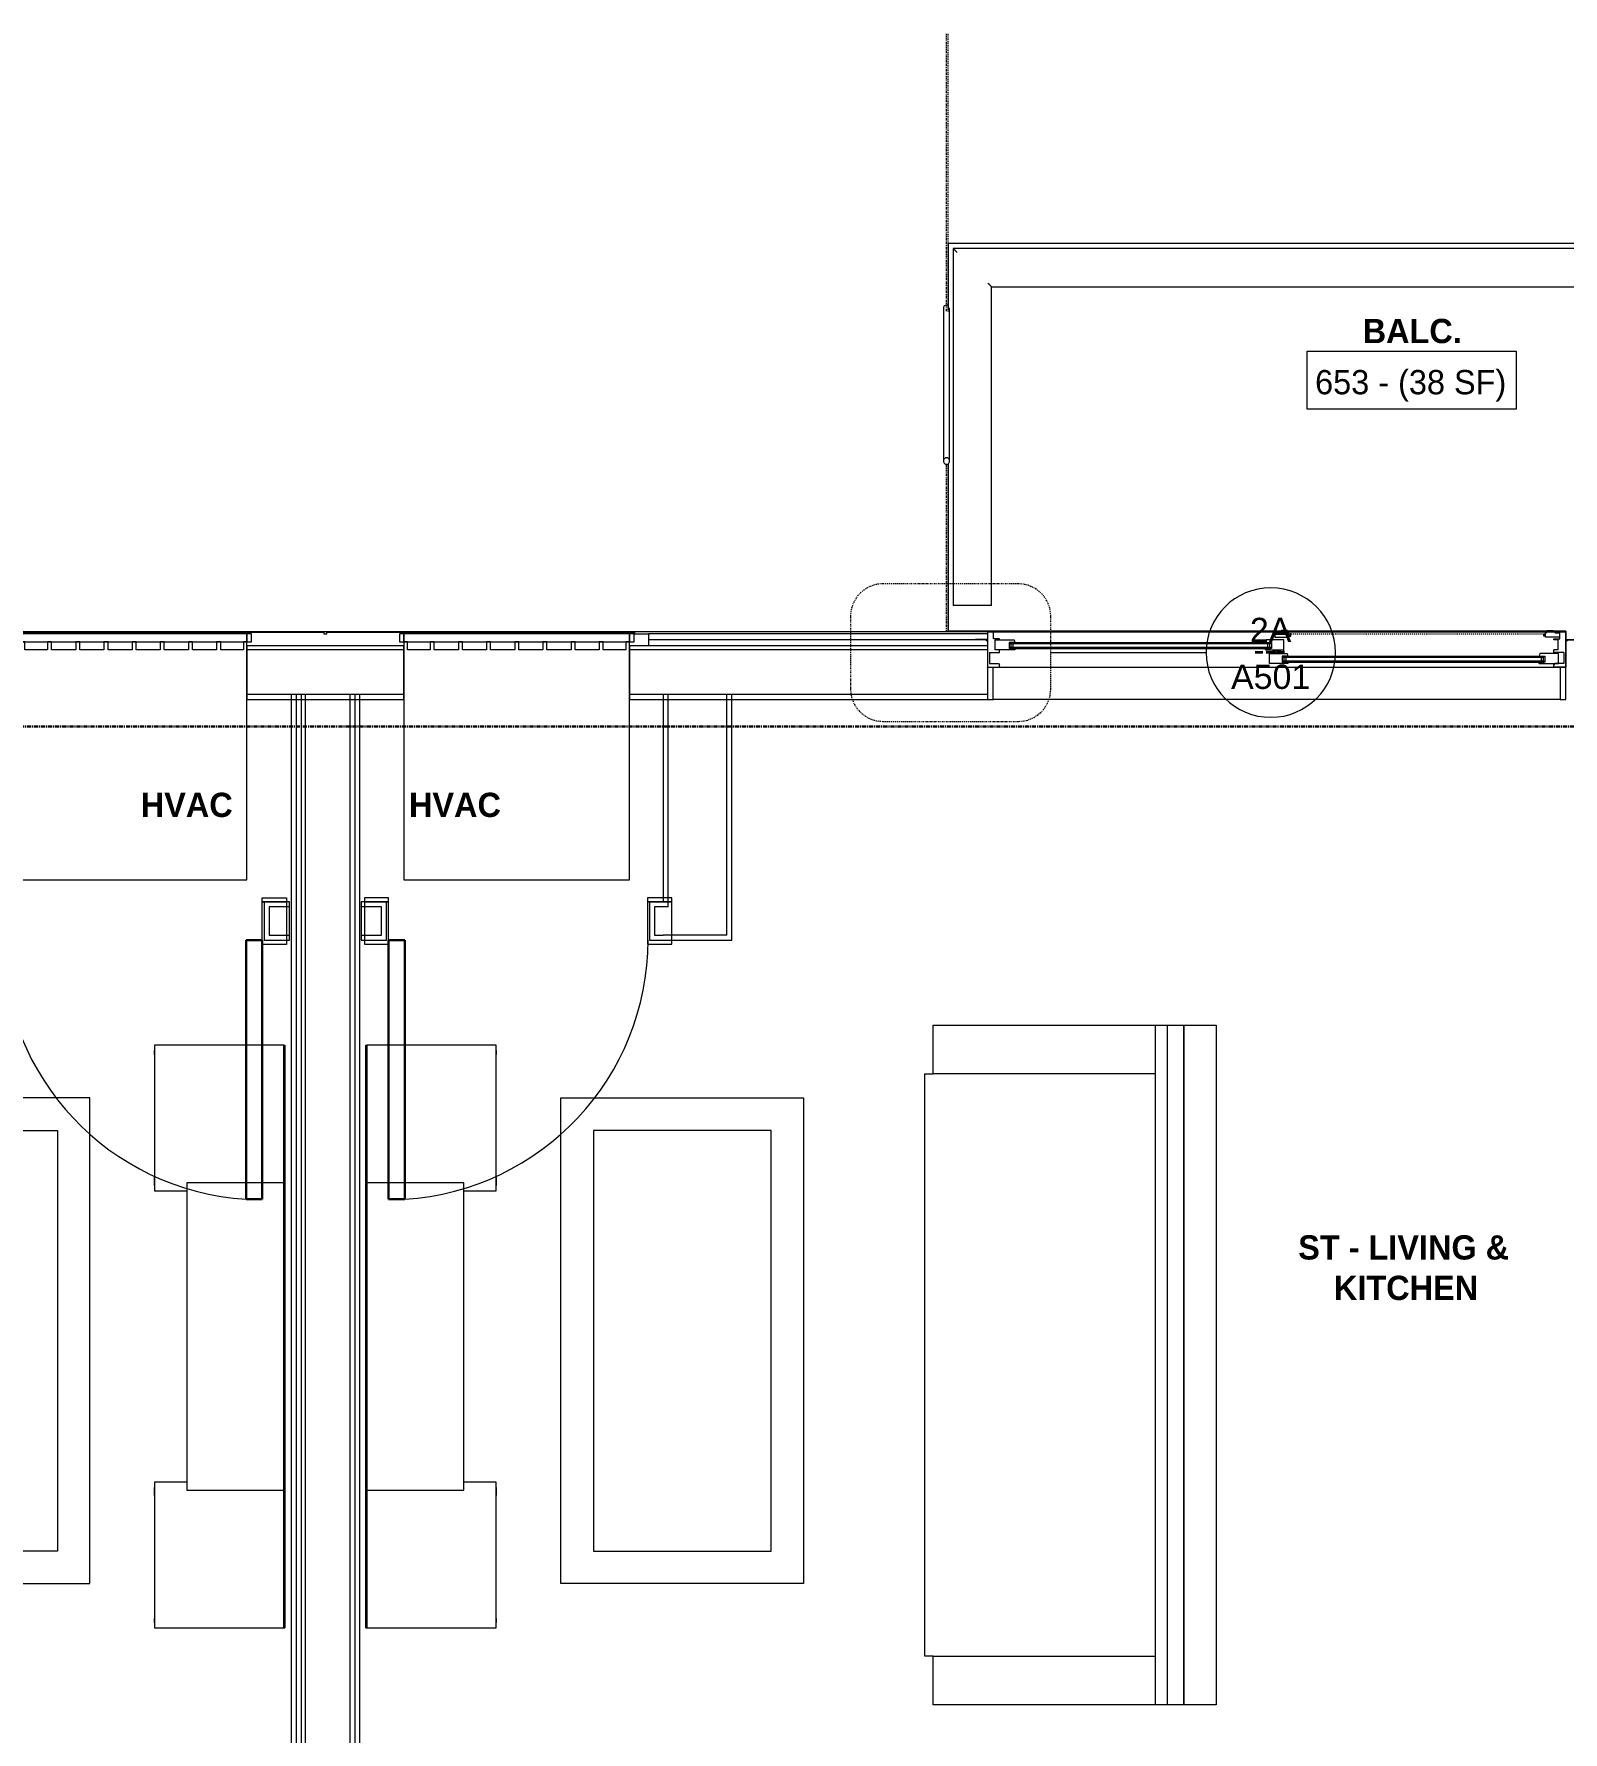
# Model space of a CAD drawing. Header units: inches. Extents: x -4093 to -1777, y 9773 to 12264.
# Drawn here: x -2750.8 to -2561.7, y 10714.9 to 10924.8 of the extents above; entities that cross this region are included whole.
import ezdxf

# ---------------------------------------------------------------- set-up
doc = ezdxf.new("R2010")
doc.units = ezdxf.units.IN
doc.header["$MEASUREMENT"] = 0
for name, pattern in [('Center 1_4_', [0.53125, 0.25, -0.09375, 0.09375, -0.09375]), ('Dash', [0.25, 0.125, -0.125]), ('Dash Dot 3_16_', [0.3125, 0.1875, -0.0625, 0, -0.0625]), ('Grid Line 1_2_', [0.875, 0.5, -0.125, 0.125, -0.125]), ('Hidden 1_8_', [0.1875, 0.125, -0.0625])]:
    doc.linetypes.add(name, pattern=pattern)
for name, color, linetype, lineweight in [('0-1', 7, 'Continuous', 5), ('0-2', 7, 'Continuous', 9), ('A-ANNO-SYMB', 150, 'Continuous', 9), ('A-ANNO-SYMB-1', 150, 'Dash Dot 3_16_', 9), ('A-AREA-IDEN', 2, 'Continuous', 9), ('A-DETL-CNTR', 5, 'Center 1_4_', 9), ('A-DETL-GENF', 92, 'Continuous', 18), ('A-DETL-GENF-2', 92, 'Continuous', 9), ('A-DETL-GENF-HDLN', 1, 'Dash', 9), ('A-DETL-HDLN', 90, 'Hidden 1_8_', 9), ('A-DOOR', 31, 'Continuous', 18), ('A-DOOR-1', 7, 'Continuous', 9), ('A-DOOR-2', 10, 'Continuous', 30), ('A-DOOR-4', 31, 'Continuous', 9), ('A-DOOR-FRAM-2', 31, 'Continuous', 9), ('A-FLOR-1', 7, 'Continuous', 9), ('A-FLOR-2', 192, 'Continuous', 9), ('A-FLOR-HRAL', 11, 'Continuous', 9), ('A-GENM', 5, 'Continuous', 9), ('A-GLAZ-1', 151, 'Continuous', 9), ('A-WALL', 113, 'Continuous', 18), ('A-WALL-1', 7, 'Continuous', 9), ('A-WALL-2', 250, 'Continuous', 18), ('A-WALL-3', 113, 'Continuous', 9), ('I-FURN', 30, 'Continuous', 9), ('I-FURN-1', 7, 'Continuous', 9), ('I-WALL-1', 7, 'Continuous', 9), ('S-BEAM', 12, 'Continuous', 9), ('S-GRID-1', 1, 'Grid Line 1_2_', 30)]:
    doc.layers.add(name, color=color, linetype=linetype, lineweight=lineweight)
doc.styles.add('Arial', font='arial.ttf', dxfattribs={"height": 3})
doc.styles.add('Century Gothic', font='ufonts.com_century-gothic.ttf', dxfattribs={"height": 0.09375})
doc.styles.add('Century Gothic_1', font='ufonts.com_century-gothic.ttf', dxfattribs={"height": 3})
doc.styles.add('Century Gothic_B', font='GOTHICB.TTF', dxfattribs={"height": 3})

# ---------------------------------------------------------------- blocks, each defined once
blk = doc.blocks.new('Entertainment_Center_14771 - Entertainment_Center_14771-1352616-BACKGROUND - 3RD FLOOR')
at = {"layer": 'I-FURN-1'}
for p, q in [((-36, 6.12), (-19, 6.12)), ((-36, 6), (-36, 6.12)), ((-19, 6), (-36, 6)), ((-19, 6), (-36, 6)), ((-36, 6), (-36, -10)), ((-19, 6.12), (19, 6.12)), ((-19, 6), (-19, 6.12)), ((19, 6), (-19, 6)), ((19, 6), (-19, 6)), ((-19, 6), (-19, -6)), ((19, 6.12), (36, 6.12)), ((19, 6.12), (19, 6)), ((36, 6), (19, 6)), ((19, -6), (19, 6)), ((36, 6), (19, 6)), ((36, 6), (36, 6.12)), ((36, -10), (36, 6)), ((-19, -6), (19, -6)), ((-18, -10), (-18, -6)), ((18, -6), (18, -10)), ((-36, -10), (-18, -10)), ((-35.34, -10), (-35.34, -10.03)), ((-35.34, -10.03), (-34.85, -10.03)), ((-34.85, -10.03), (-34.85, -10)), ((-19.66, -10), (-19.66, -10.03)), ((-19.66, -10.03), (-18.66, -10.03)), ((-18.66, -10.03), (-18.66, -10)), ((18, -10), (36, -10)), ((18.66, -10), (18.66, -10.03)), ((18.66, -10.03), (19.66, -10.03)), ((19.66, -10.03), (19.66, -10)), ((34.85, -10), (34.85, -10.03)), ((34.85, -10.03), (35.34, -10.03)), ((35.34, -10.03), (35.34, -10))]:
    blk.add_line(p, q, dxfattribs=at)
blk = doc.blocks.new('Table-Coffee - one-1352608-BACKGROUND - 3RD FLOOR')
at = {"layer": 'I-FURN-1'}
for p, q in [((30.72, 18.75), (-29.28, 18.75)), ((-29.28, 18.75), (-29.28, -11.25)), ((30.72, -11.25), (30.72, 18.75)), ((-25.28, -7.25), (-25.28, 14.75)), ((-25.28, 14.75), (26.72, 14.75)), ((26.72, 14.75), (26.72, -7.25)), ((26.72, -7.25), (-25.28, -7.25)), ((-29.28, -11.25), (30.72, -11.25))]:
    blk.add_line(p, q, dxfattribs=at)
blk = doc.blocks.new('SWING - SINGLE - FLUSH - SWING - 32_ x 80_ - WITH ACOUSTICAL SEAL-4346081-BACKGROUND - 3RD FLOOR')
at = {"layer": 'A-DOOR-1'}
for p, q in [((-19, 2.37), (-19, 2.87)), ((-19, 2.87), (-16, 2.87)), ((-19, 2.37), (-16, 2.37)), ((-19, -2.88), (-19, 2.37)), ((-16, 2.37), (-19, 2.37)), ((-16, 2.87), (-16, 2.37)), ((-16, 2.37), (-16, -2.88)), ((16, 2.37), (16, 2.87)), ((16, 2.87), (19, 2.87)), ((16, 2.37), (19, 2.37)), ((16, -2.88), (16, 2.37)), ((19, 2.37), (16, 2.37)), ((19, 2.87), (19, 2.37)), ((19, 2.37), (19, -2.88)), ((-16, -2.88), (-19, -2.88)), ((19, -2.88), (16, -2.88))]:
    blk.add_line(p, q, dxfattribs=at)
blk.add_arc((16, -2.38), 32.07, 180, 266.4241, dxfattribs=at)
at = {"layer": 'A-DOOR-2'}
for p, q in [((14, -2.38), (14, -34.38)), ((16, -2.38), (14, -2.38)), ((16, -2.38), (16, -34.38)), ((16, -34.38), (14, -34.38))]:
    blk.add_line(p, q, dxfattribs=at)
blk = doc.blocks.new('Entertainment_Center_14771 - Entertainment_Center_14771-3403083-BACKGROUND - 3RD FLOOR')
at = {"layer": 'I-FURN-1'}
for p, q in [((-18, 10), (-36, 10)), ((-36, 10), (-36, -6)), ((-34.85, 10.03), (-35.34, 10.03)), ((-35.34, 10.03), (-35.34, 10)), ((-34.85, 10), (-34.85, 10.03)), ((-18.66, 10.03), (-19.66, 10.03)), ((-19.66, 10.03), (-19.66, 10)), ((-18.66, 10), (-18.66, 10.03)), ((-18, 6), (-18, 10)), ((36, 10), (18, 10)), ((18, 10), (18, 6)), ((18.66, 10.03), (18.66, 10)), ((19.66, 10.03), (18.66, 10.03)), ((19.66, 10), (19.66, 10.03)), ((35.34, 10.03), (34.85, 10.03)), ((34.85, 10.03), (34.85, 10)), ((35.34, 10), (35.34, 10.03)), ((36, -6), (36, 10)), ((19, 6), (-19, 6)), ((-19, 6), (-19, -6)), ((19, -6), (19, 6)), ((-36, -6), (-19, -6)), ((-36, -6.13), (-36, -6)), ((-36, -6), (-19, -6)), ((-19, -6.13), (-36, -6.13)), ((-19, -6), (19, -6)), ((-19, -6.13), (-19, -6)), ((-19, -6), (19, -6)), ((19, -6.13), (-19, -6.13)), ((19, -6), (36, -6)), ((19, -6), (19, -6.13)), ((19, -6), (36, -6)), ((36, -6.13), (19, -6.13)), ((36, -6.13), (36, -6))]:
    blk.add_line(p, q, dxfattribs=at)
blk = doc.blocks.new('Couch-Both_Arms-Generic - 1-1372852-BACKGROUND - 3RD FLOOR')
at = {"layer": 'I-FURN'}
for p, q in [((-42, 17.5), (-36, 17.5)), ((-42, -10), (-42, 17.5)), ((-36, 18.5), (36, 18.5)), ((-36, 17.5), (-36, 18.5)), ((-36, 17.5), (-36, -10)), ((36, 18.5), (36, 17.5)), ((36, 17.5), (42, 17.5)), ((36, -10), (36, 17.5)), ((42, 17.5), (42, -10)), ((-42, -10), (42, -10)), ((-42, -13.5), (-42, -10)), ((42, -10), (42, -13.5)), ((-42, -11.5), (42, -11.5)), ((-42, -13.5), (42, -13.5)), ((42, -13.5), (-42, -13.5))]:
    blk.add_line(p, q, dxfattribs=at)
at = {"layer": 'I-FURN-1'}
for p, q in [((-42, -17.5), (-42, -13.5)), ((42, -13.5), (42, -17.5)), ((42, -17.5), (-42, -17.5))]:
    blk.add_line(p, q, dxfattribs=at)
blk = doc.blocks.new('Table-Coffee - one-1372853-BACKGROUND - 3RD FLOOR')
at = {"layer": 'I-FURN-1'}
for p, q in [((-29.28, 11.25), (30.72, 11.25)), ((-29.28, -18.75), (-29.28, 11.25)), ((30.72, 11.25), (30.72, -18.75)), ((26.72, 7.25), (-25.28, 7.25)), ((-25.28, 7.25), (-25.28, -14.75)), ((26.72, -14.75), (26.72, 7.25)), ((-25.28, -14.75), (26.72, -14.75)), ((30.72, -18.75), (-29.28, -18.75))]:
    blk.add_line(p, q, dxfattribs=at)
blk = doc.blocks.new('SWING - SINGLE - FLUSH - SWING - 32_ x 80_ - WITH ACOUSTICAL SEAL-4346071-BACKGROUND - 3RD FLOOR')
at = {"layer": 'A-DOOR-1'}
for p, q in [((-16, 2.87), (-19, 2.87)), ((-19, 2.87), (-19, -2.38)), ((-16, -2.38), (-16, 2.87)), ((19, 2.87), (16, 2.87)), ((16, 2.87), (16, -2.38)), ((19, -2.38), (19, 2.87)), ((-19, -2.38), (-16, -2.38)), ((-16, -2.38), (-19, -2.38)), ((-19, -2.38), (-19, -2.88)), ((-19, -2.88), (-16, -2.88)), ((-16, -2.88), (-16, -2.38)), ((16, -2.38), (19, -2.38)), ((19, -2.38), (16, -2.38)), ((16, -2.38), (16, -2.88)), ((16, -2.88), (19, -2.88)), ((19, -2.88), (19, -2.38))]:
    blk.add_line(p, q, dxfattribs=at)
blk.add_arc((16, 2.37), 32.07, 93.5759, 180, dxfattribs=at)
at = {"layer": 'A-DOOR-2'}
for p, q in [((14, 2.37), (14, 34.38)), ((16, 34.38), (14, 34.38)), ((16, 2.37), (16, 34.38)), ((16, 2.37), (14, 2.37))]:
    blk.add_line(p, q, dxfattribs=at)
blk = doc.blocks.new('CTR - 1st Phase - Unit Layouts_rvt-1-BACKGROUND - 3RD FLOOR')
at = {"layer": 'A-FLOR-1'}
blk.add_line((-2562.06, 10842.51), (-2632.19, 10842.51), dxfattribs=at)
at = {"layer": 'A-WALL-1'}
for p, q in [((-2719.16, 10817.51), (-2722.29, 10817.51)), ((-2722.29, 10817.51), (-2722.29, 10812.76)), ((-2719.16, 10812.76), (-2719.16, 10817.51)), ((-2707.16, 10817.51), (-2710.29, 10817.51)), ((-2710.29, 10817.51), (-2710.29, 10812.76)), ((-2707.16, 10812.76), (-2707.16, 10817.51)), ((-2672.97, 10817.51), (-2674.66, 10817.51)), ((-2674.66, 10817.51), (-2674.66, 10812.76)), ((-2722.29, 10812.76), (-2719.16, 10812.76)), ((-2710.29, 10812.76), (-2707.16, 10812.76)), ((-2674.66, 10812.76), (-2672.97, 10812.76))]:
    blk.add_line(p, q, dxfattribs=at)
at = {"layer": 'A-WALL-2'}
for p, q in [((-2672.35, 10816.88), (-2672.35, 10843.13)), ((-2665.1, 10813.38), (-2665.1, 10843.13)), ((-2721.66, 10816.88), (-2721.66, 10815.13)), ((-2719.16, 10816.88), (-2721.66, 10816.88)), ((-2707.79, 10816.88), (-2710.29, 10816.88)), ((-2707.79, 10815.13), (-2707.79, 10816.88)), ((-2674.04, 10816.88), (-2674.04, 10815.13)), ((-2672.97, 10816.88), (-2674.04, 10816.88)), ((-2672.35, 10816.88), (-2672.97, 10816.88)), ((-2721.66, 10815.13), (-2721.66, 10813.38)), ((-2707.79, 10813.38), (-2707.79, 10815.13)), ((-2674.04, 10815.13), (-2674.04, 10813.38)), ((-2721.66, 10813.38), (-2719.16, 10813.38)), ((-2710.29, 10813.38), (-2707.79, 10813.38)), ((-2674.04, 10813.38), (-2672.97, 10813.38)), ((-2672.35, 10813.38), (-2672.97, 10813.38)), ((-2665.1, 10813.38), (-2672.35, 10813.38))]:
    blk.add_line(p, q, dxfattribs=at)
at = {"layer": 'I-WALL-1'}
for p, q in [((-2672.97, 10843.13), (-2672.97, 10817.51)), ((-2664.47, 10843.13), (-2672.97, 10843.13)), ((-2664.47, 10812.76), (-2664.47, 10843.13)), ((-2672.97, 10812.76), (-2665.1, 10812.76)), ((-2665.1, 10812.76), (-2664.47, 10812.76))]:
    blk.add_line(p, q, dxfattribs=at)
at = {"layer": '0-2'}
blk.add_blockref('SWING - SINGLE - FLUSH - SWING - 32_ x 80_ - WITH ACOUSTICAL SEAL-4346081-BACKGROUND - 3RD FLOOR', (-2738.54, 10815.13), dxfattribs=at)
for name, p, rotation in [('SWING - SINGLE - FLUSH - SWING - 32_ x 80_ - WITH ACOUSTICAL SEAL-4346071-BACKGROUND - 3RD FLOOR', (-2690.91, 10815.13), 180), ('Couch-Both_Arms-Generic - 1-1372852-BACKGROUND - 3RD FLOOR', (-2622.1, 10760.26), 90.00000000002032), ('Entertainment_Center_14771 - Entertainment_Center_14771-1352616-BACKGROUND - 3RD FLOOR', (-2725.85, 10763.77), 269.9999999999737), ('Entertainment_Center_14771 - Entertainment_Center_14771-3403083-BACKGROUND - 3RD FLOOR', (-2703.6, 10763.77), 270.0000000000263), ('Table-Coffee - one-1352608-BACKGROUND - 3RD FLOOR', (-2762.6, 10763.98), 269.9999999999835), ('Table-Coffee - one-1372853-BACKGROUND - 3RD FLOOR', (-2666.85, 10763.98), 270.0000000000165)]:
    blk.add_blockref(name, p, dxfattribs=dict(at, rotation=rotation))
blk = doc.blocks.new('CTR - 1st Phase - Common Walls_rvt-1-BACKGROUND - 3RD FLOOR')
at = {"layer": 'A-WALL-2'}
for p, q in [((-2718.35, 10843.14), (-2718.35, 10476.16)), ((-2717.72, 10843.14), (-2717.72, 10476.16)), ((-2717.22, 10843.14), (-2717.22, 10476.16)), ((-2711.72, 10843.14), (-2711.72, 10476.16)), ((-2711.1, 10843.14), (-2711.1, 10476.16))]:
    blk.add_line(p, q, dxfattribs=at)
at = {"layer": 'I-WALL-1'}
for p, q in [((-2710.47, 10843.14), (-2718.97, 10843.14)), ((-2718.97, 10843.14), (-2718.97, 10476.16)), ((-2710.47, 10476.16), (-2710.47, 10843.14))]:
    blk.add_line(p, q, dxfattribs=at)
blk = doc.blocks.new('CTR - 1st Phase - Structure_rvt-1-BACKGROUND - 3RD FLOOR')
at = {"layer": 'S-GRID-1'}
blk.add_line((-1777.25, 10839.19), (-4076.95, 10839.19), dxfattribs=at)
blk = doc.blocks.new('Perforated Panel at Magic-Pak - hvac panel - 3rd floor-2505075-BACKGROUND - 3RD FLOOR')
at = {"layer": 'A-GLAZ-1'}
for p, q in [((19.01, 4.19), (-19.01, 4.19)), ((-19.01, 4.12), (19.01, 4.12))]:
    blk.add_line(p, q, dxfattribs=at)
blk = doc.blocks.new('V-Series_EWC4_SPVU_RFA_2015 - 2ND AND 3RD FLOOR-2226480-BACKGROUND - 3RD FLOOR')
at = {"layer": 'A-GENM'}
for p, q in [((-3859.97, 11740.34), (-3859.97, 11739.78)), ((-3858.97, 11740.34), (-3859.97, 11740.34)), ((-3859.97, 11739.78), (-3859.97, 11711.9)), ((-3858.97, 11739.78), (-3859.97, 11739.78)), ((-3859.97, 11739.78), (-3858.97, 11739.78)), ((-3858.97, 11739.78), (-3858.97, 11740.34)), ((-3858.97, 11711.9), (-3858.97, 11739.78)), ((-3829.54, 11739.78), (-3858.97, 11739.78)), ((-3858.97, 11739.78), (-3858.97, 11739.34)), ((-3858.97, 11739.34), (-3857.97, 11739.34)), ((-3857.97, 11739.34), (-3857.97, 11736.54)), ((-3829.54, 11711.9), (-3829.54, 11739.78)), ((-3857.97, 11736.54), (-3858.97, 11736.54)), ((-3858.97, 11736.54), (-3858.97, 11736.04)), ((-3858.97, 11736.04), (-3857.97, 11736.04)), ((-3857.97, 11736.04), (-3857.97, 11733.06)), ((-3857.97, 11733.06), (-3858.97, 11733.06)), ((-3858.97, 11733.06), (-3858.97, 11732.56)), ((-3858.97, 11732.56), (-3857.97, 11732.56)), ((-3857.97, 11732.56), (-3857.97, 11729.57)), ((-3857.97, 11729.57), (-3858.97, 11729.57)), ((-3858.97, 11729.57), (-3858.97, 11729.07)), ((-3858.97, 11729.07), (-3857.97, 11729.07)), ((-3857.97, 11729.07), (-3857.97, 11726.09)), ((-3857.97, 11726.09), (-3858.97, 11726.09)), ((-3858.97, 11726.09), (-3858.97, 11725.59)), ((-3858.97, 11725.59), (-3857.97, 11725.59)), ((-3857.97, 11725.59), (-3857.97, 11722.61)), ((-3857.97, 11722.61), (-3858.97, 11722.61)), ((-3858.97, 11722.61), (-3858.97, 11722.11)), ((-3858.97, 11722.11), (-3857.97, 11722.11)), ((-3857.97, 11722.11), (-3857.97, 11719.12)), ((-3857.97, 11719.12), (-3858.97, 11719.12)), ((-3858.97, 11719.12), (-3858.97, 11718.62)), ((-3858.97, 11718.62), (-3857.97, 11718.62)), ((-3857.97, 11718.62), (-3857.97, 11715.64)), ((-3857.97, 11715.64), (-3858.97, 11715.64)), ((-3858.97, 11715.64), (-3858.97, 11715.14)), ((-3858.97, 11715.14), (-3857.97, 11715.14)), ((-3857.97, 11715.14), (-3857.97, 11712.34)), ((-3859.97, 11711.9), (-3858.97, 11711.9)), ((-3859.97, 11711.9), (-3859.97, 11711.34)), ((-3858.97, 11711.9), (-3859.97, 11711.9)), ((-3857.97, 11712.34), (-3858.97, 11712.34)), ((-3858.97, 11712.34), (-3858.97, 11711.9)), ((-3858.97, 11711.34), (-3858.97, 11711.9)), ((-3858.97, 11711.9), (-3829.54, 11711.9)), ((-3859.97, 11711.34), (-3858.97, 11711.34))]:
    blk.add_line(p, q, dxfattribs=at)
blk = doc.blocks.new('Door-Sliding-Marvin-2_Panel_Patio_Door-Essential - LR-MARVIN ESSENTIAL SLIDING - 6_-0_X6_-10_ - 3RD FLOOR-3441016-BACKGROUND - 3RD FLOOR')
at = {"layer": 'A-DETL-GENF'}
for p, q in [((-35, 4.28), (-35.75, 4.28)), ((-35.75, 4.28), (-35.75, -0.19)), ((-35, 3.31), (-35, 4.28)), ((0.6, 4.36), (0.34, 4.05)), ((1.35, 4.36), (0.6, 4.36)), ((1.35, 4.05), (1.35, 4.36)), ((33.41, 4.05), (33.41, 4.36)), ((33.41, 4.36), (34.16, 4.36)), ((34.16, 4.36), (34.42, 4.05)), ((35, 4.28), (35.75, 4.28)), ((35, 3.31), (35, 4.28)), ((35.75, 4.28), (35.75, -0.19)), ((-37.25, 3.19), (-37.25, 3.23)), ((-35.75, 3.23), (-37.25, 3.23)), ((-35.91, 3.19), (-37.25, 3.19)), ((-35.91, 3.19), (-35.91, 3.08)), ((-35.75, 3.08), (-35.91, 3.08)), ((-34.25, 3.31), (-35, 3.31)), ((-34.81, 3.19), (-32.46, 3.19)), ((-34.81, 1.94), (-34.81, 3.19)), ((-34.25, 3.19), (-34.25, 3.31)), ((-32.38, 2.87), (-33.09, 2.87)), ((-33.09, 2.87), (-33.09, 2.12)), ((-33.09, 2.12), (-32.34, 2.12)), ((-32.98, 2.87), (-0.77, 2.87)), ((-32.98, 2.72), (-32.98, 2.87)), ((-32.98, 2.72), (-0.77, 2.72)), ((-32.98, 2.27), (-0.77, 2.27)), ((-32.98, 2.27), (-32.98, 2.12)), ((-32.98, 2.12), (-0.77, 2.12)), ((-32.87, 2.72), (-32.87, 2.27)), ((-32.61, 2.72), (-32.61, 2.27)), ((-32.46, 3.19), (-32.38, 2.87)), ((-32.34, 2.12), (-32.34, 2)), ((-0.66, 2.12), (-1.41, 2.12)), ((-1.41, 2.12), (-1.41, 2)), ((-1.29, 3.19), (-1.38, 2.87)), ((-1.38, 2.87), (-0.66, 2.87)), ((0.87, 3.19), (-1.29, 3.19)), ((-1.14, 2.72), (-1.14, 2.27)), ((-0.88, 2.72), (-0.88, 2.27)), ((-0.77, 2.72), (-0.77, 2.87)), ((-0.77, 2.27), (-0.77, 2.12)), ((-0.66, 2.87), (-0.66, 2.12)), ((-0.24, 4.05), (-0.24, 3.53)), ((0.34, 4.05), (-0.24, 4.05)), ((-0.24, 3.53), (1.51, 3.53)), ((0.87, 1.72), (0.87, 3.19)), ((1.35, 4.05), (1.51, 4.05)), ((1.51, 3.69), (1.51, 4.05)), ((1.71, 3.69), (1.51, 3.69)), ((1.51, 3.65), (1.75, 3.65)), ((1.51, 3.53), (1.51, 3.65)), ((1.64, 3.83), (1.64, 3.94)), ((1.75, 3.94), (1.64, 3.94)), ((1.64, 3.83), (1.71, 3.83)), ((1.71, 3.83), (1.71, 3.69)), ((1.75, 3.65), (1.75, 3.94)), ((33.01, 3.94), (33.12, 3.94)), ((33.01, 3.65), (33.01, 3.94)), ((33.25, 3.65), (33.01, 3.65)), ((33.12, 3.83), (33.05, 3.83)), ((33.05, 3.83), (33.05, 3.69)), ((33.05, 3.69), (33.25, 3.69)), ((33.12, 3.83), (33.12, 3.94)), ((33.25, 3.69), (33.25, 4.05)), ((33.41, 4.05), (33.25, 4.05)), ((33.25, 3.53), (33.25, 3.65)), ((35, 3.53), (33.25, 3.53)), ((34.25, 3.19), (34.25, 3.31)), ((34.25, 3.31), (35, 3.31)), ((34.81, 3.19), (34.25, 3.19)), ((34.42, 4.05), (35, 4.05)), ((34.81, 1.94), (34.81, 3.19)), ((35.75, 3.23), (37.25, 3.23)), ((35.75, 3.08), (35.9, 3.08)), ((35.9, 3.19), (35.9, 3.08)), ((35.9, 3.19), (37.25, 3.19)), ((37.25, 3.19), (37.25, 3.23)), ((-35.5, 1.62), (-35.5, 0.25)), ((-35.5, 1.62), (-34.25, 1.62)), ((-35.5, 0.25), (-34.39, 0.25)), ((-32.41, 1.94), (-34.81, 1.94)), ((-34.39, 0.25), (-34.25, 0.1)), ((-34.25, 1.62), (-34.25, 1.94)), ((-34.25, -0.19), (-34.25, 0.1)), ((-32.34, 2), (-32.41, 1.94)), ((-1.41, 2), (-1.34, 1.94)), ((-1.34, 1.94), (0.87, 1.94)), ((0.24, 1.82), (-0.88, 1.72)), ((-0.88, 0.25), (-0.88, 1.72)), ((-0.88, 1.5), (1.29, 1.5)), ((1.34, 0.25), (-0.88, 0.25)), ((-0.43, 1.68), (0.43, 1.76)), ((-0.43, 1.58), (-0.43, 1.68)), ((-0.24, 1.58), (-0.43, 1.58)), ((-0.24, 1.62), (0.87, 1.72)), ((-0.24, 1.62), (-0.24, 1.7)), ((-0.24, 1.51), (-0.24, 1.58)), ((0.24, 1.93), (0.24, 1.86)), ((0.24, 1.86), (0.43, 1.86)), ((0.24, 1.82), (0.24, 1.74)), ((0.43, 1.86), (0.43, 1.76)), ((0.66, 1.19), (0.66, 0.44)), ((1.37, 1.19), (0.66, 1.19)), ((0.66, 0.44), (1.41, 0.44)), ((0.77, 1.19), (33.04, 1.19)), ((0.77, 1.04), (0.77, 1.19)), ((0.77, 1.04), (33.04, 1.04)), ((0.77, 0.58), (33.04, 0.58)), ((0.77, 0.58), (0.77, 0.44)), ((0.77, 0.44), (33.04, 0.44)), ((0.88, 1.04), (0.88, 0.58)), ((1.14, 1.04), (1.14, 0.58)), ((1.29, 1.5), (1.37, 1.19)), ((1.41, 0.31), (1.34, 0.25)), ((1.41, 0.44), (1.41, 0.31)), ((33.16, 0.44), (32.41, 0.44)), ((32.41, 0.44), (32.41, 0.31)), ((32.41, 0.31), (32.47, 0.25)), ((32.52, 1.5), (32.44, 1.19)), ((32.44, 1.19), (33.16, 1.19)), ((32.47, 0.25), (34.84, 0.25)), ((34.84, 1.5), (32.52, 1.5)), ((32.68, 1.04), (32.68, 0.58)), ((32.93, 1.04), (32.93, 0.58)), ((33.04, 1.04), (33.04, 1.19)), ((33.04, 0.58), (33.04, 0.44)), ((33.16, 1.19), (33.16, 0.44)), ((34.81, 1.94), (34.25, 1.94)), ((34.25, 1.62), (34.25, 1.94)), ((35.5, 1.62), (34.25, 1.62)), ((34.39, 0.25), (34.25, 0.1)), ((34.25, -0.19), (34.25, 0.1)), ((35.5, 0.25), (34.39, 0.25)), ((34.84, 0.25), (34.84, 1.5)), ((35.5, 1.62), (35.5, 0.25)), ((-35.75, -0.19), (-34.25, -0.19)), ((35.75, -0.19), (34.25, -0.19))]:
    blk.add_line(p, q, dxfattribs=at)
at = {"layer": 'A-DETL-GENF-2'}
for p, q in [((-32.87, 2.72), (-32.87, 2.27)), ((-32.61, 2.72), (-32.61, 2.27))]:
    blk.add_line(p, q, dxfattribs=at)
at = {"layer": 'A-DETL-GENF-HDLN'}
blk.add_line((1.75, 3.94), (33.01, 3.94), dxfattribs=at)
at = {"layer": 'A-DOOR'}
for p, q in [((-35.06, -0.22), (-35.75, -0.22)), ((-35.75, -0.22), (-35.75, -4.19)), ((-35.06, -4.19), (-35.06, -0.22)), ((35.06, -0.22), (35.06, -4.19)), ((35.75, -0.22), (35.06, -0.22)), ((35.75, -4.19), (35.75, -0.22)), ((-35.75, -4.19), (-35.06, -4.19)), ((35.06, -4.19), (35.75, -4.19))]:
    blk.add_line(p, q, dxfattribs=at)
at = {"layer": 'A-DOOR-4'}
for p, q in [((-35.75, 4.25), (-40.68, 4.25)), ((-40.68, 4.25), (-40.68, 4.19)), ((-35.75, 4.25), (35.75, 4.25)), ((-35.75, 4.19), (-35.75, 4.25)), ((35.75, 4.25), (35.75, 4.19)), ((-35.75, 4.19), (35.75, 4.19))]:
    blk.add_line(p, q, dxfattribs=at)
at = {"layer": 'A-DOOR-FRAM-2'}
for p, q in [((35.75, 4.28), (-35.75, 4.28)), ((-35.75, 4.28), (-35.75, -0.19)), ((35.75, -0.19), (35.75, 4.28)), ((-35.75, -0.19), (35.75, -0.19))]:
    blk.add_line(p, q, dxfattribs=at)
blk = doc.blocks.new('Railing - Baluster_01-2700443-BACKGROUND - 3RD FLOOR')
at = {"layer": 'A-FLOR-HRAL'}
for p, q in [((-0.59, 1.18), (0.59, 1.18)), ((-0.59, 0.59), (-0.59, 1.18)), ((0.59, 1.18), (0.59, 0.59))]:
    blk.add_line(p, q, dxfattribs=at)
blk = doc.blocks.new('Railing - Railing-3415223-BACKGROUND - 3RD FLOOR')
at = {"layer": 'A-FLOR-HRAL'}
for p, q in [((-2523.55, 10898.25), (-2637.1, 10898.25)), ((-2637.1, 10898.25), (-2637.1, 10854.14)), ((-2523.55, 10854.14), (-2523.55, 10898.25)), ((-2632.37, 10893.53), (-2528.27, 10893.53)), ((-2632.37, 10854.14), (-2632.37, 10893.53)), ((-2528.27, 10893.53), (-2528.27, 10854.14)), ((-2636.63, 10854.14), (-2637.1, 10854.14)), ((-2632.85, 10854.14), (-2636.63, 10854.14)), ((-2632.37, 10854.14), (-2632.85, 10854.14)), ((-2527.8, 10854.14), (-2528.27, 10854.14)), ((-2524.02, 10854.14), (-2527.8, 10854.14)), ((-2523.55, 10854.14), (-2524.02, 10854.14))]:
    blk.add_line(p, q, dxfattribs=at)
for points, knots in [([(-2637.1, 10898.25), (-2637.1, 10898.25), (-2637.09, 10898.24), (-2637.06, 10898.22), (-2637.04, 10898.19), (-2637.01, 10898.16), (-2636.98, 10898.13), (-2636.95, 10898.11), (-2636.91, 10898.07), (-2636.87, 10898.02), (-2636.84, 10897.99), (-2636.8, 10897.95), (-2636.73, 10897.88), (-2636.67, 10897.82), (-2636.63, 10897.78)], [0, 0, 0, 0, 0.166667, 0.25, 0.333333, 0.416667, 0.458333, 0.5, 0.583333, 0.666667, 0.708333, 0.75, 0.833333, 1, 1, 1, 1]), ([(-2523.55, 10898.25), (-2523.55, 10898.25), (-2523.56, 10898.24), (-2523.58, 10898.22), (-2523.61, 10898.19), (-2523.64, 10898.16), (-2523.67, 10898.13), (-2523.69, 10898.11), (-2523.73, 10898.07), (-2523.78, 10898.02), (-2523.81, 10897.99), (-2523.85, 10897.95), (-2523.92, 10897.88), (-2523.98, 10897.82), (-2524.02, 10897.78)], [0, 0, 0, 0, 0.166667, 0.25, 0.333333, 0.416667, 0.458333, 0.5, 0.583333, 0.666667, 0.708333, 0.75, 0.833333, 1, 1, 1, 1]), ([(-2632.85, 10894), (-2632.8, 10893.96), (-2632.74, 10893.9), (-2632.67, 10893.82), (-2632.62, 10893.77), (-2632.58, 10893.74), (-2632.55, 10893.7), (-2632.52, 10893.67), (-2632.49, 10893.64), (-2632.46, 10893.62), (-2632.44, 10893.59), (-2632.41, 10893.56), (-2632.38, 10893.54), (-2632.37, 10893.53), (-2632.37, 10893.53)], [0, 0, 0, 0, 0.166667, 0.25, 0.333333, 0.375, 0.416667, 0.5, 0.541667, 0.583333, 0.666667, 0.75, 0.833333, 1, 1, 1, 1]), ([(-2527.8, 10894), (-2527.84, 10893.96), (-2527.9, 10893.9), (-2527.98, 10893.82), (-2528.03, 10893.77), (-2528.06, 10893.74), (-2528.1, 10893.7), (-2528.13, 10893.67), (-2528.16, 10893.64), (-2528.18, 10893.62), (-2528.21, 10893.59), (-2528.24, 10893.56), (-2528.27, 10893.54), (-2528.27, 10893.53), (-2528.27, 10893.53)], [0, 0, 0, 0, 0.166667, 0.25, 0.333333, 0.375, 0.416667, 0.5, 0.541667, 0.583333, 0.666667, 0.75, 0.833333, 1, 1, 1, 1])]:
    blk.add_open_spline(points, degree=3, knots=knots, dxfattribs=at)
at = {"rotation": 180}
blk.add_blockref('Railing - Baluster_01-2700443-BACKGROUND - 3RD FLOOR', (-2525.91, 10854.73), dxfattribs=at)
blk = doc.blocks.new('Walls 58 - Walls 1-3381295-BACKGROUND - 3RD FLOOR')
at = {"layer": 'S-BEAM'}
for p, q in [((-2638.3, 10890.93), (-2638.3, 10871.99)), ((-2637.55, 10871.99), (-2637.55, 10890.93))]:
    blk.add_line(p, q, dxfattribs=at)
at = {"layer": 'S-BEAM', "flags": 128}
for points in [[(-2637.55, 10871.99), (-2637.56, 10872.09), (-2637.6, 10872.18), (-2637.65, 10872.26), (-2637.71, 10872.32), (-2637.79, 10872.37), (-2637.88, 10872.39), (-2637.97, 10872.39), (-2638.06, 10872.37), (-2638.14, 10872.32), (-2638.21, 10872.26), (-2638.26, 10872.18), (-2638.29, 10872.09), (-2638.3, 10871.99)], [(-2638.3, 10871.99), (-2638.29, 10871.89), (-2638.26, 10871.8), (-2638.21, 10871.72), (-2638.14, 10871.66), (-2638.06, 10871.62), (-2637.97, 10871.59), (-2637.88, 10871.59), (-2637.79, 10871.62), (-2637.71, 10871.66), (-2637.65, 10871.72), (-2637.6, 10871.8), (-2637.56, 10871.89), (-2637.55, 10871.99)]]:
    blk.add_lwpolyline(points, dxfattribs=at)
at = {"layer": 'S-BEAM'}
blk.add_ellipse((-2637.93, 10890.93), major_axis=(0.375, 0), ratio=0.93544, start_param=1.047198, end_param=3.141593, dxfattribs=at)
blk = doc.blocks.new('Section - Callout Head-565430-BACKGROUND - 3RD FLOOR')
at = {"layer": 'A-ANNO-SYMB'}
for start, end in [(360, 180), (180, 360)]:
    blk.add_arc((0, 0), 0.25, start, end, dxfattribs=at)
at = {"layer": 'A-ANNO-SYMB', "insert": (-0.0662, 0.0585), "char_height": 0.09375, "width": 0.160969, "attachment_point": 1, "style": 'Century Gothic'}
blk.add_mtext('---', dxfattribs=at)

msp = doc.modelspace()

# ---------------------------------------------------------------- linework, layer by layer
at = {"layer": 'A-ANNO-SYMB'}
msp.add_line((-2625.05, 10848.31), (-2605.85, 10848.31), dxfattribs=at)
at = {"layer": 'A-ANNO-SYMB-1'}
for p, q in [((-2629.05, 10856.81), (-2645.8, 10856.81)), ((-2649.8, 10852.81), (-2649.8, 10843.81)), ((-2625.05, 10843.81), (-2625.05, 10852.81)), ((-2645.8, 10839.81), (-2629.05, 10839.81))]:
    msp.add_line(p, q, dxfattribs=at)
for centre, start, end in [((-2645.8, 10852.81), 90, 180), ((-2629.05, 10852.81), 0, 90), ((-2645.8, 10843.81), 180, 270), ((-2629.05, 10843.81), 270, 0)]:
    msp.add_arc(centre, 4, start, end, dxfattribs=at)
at = {"layer": 'A-AREA-IDEN', "flags": 128}
msp.add_lwpolyline([(-2593.37, 10885.57), (-2567.53, 10885.57), (-2567.53, 10878.41), (-2593.37, 10878.41)], close=True, dxfattribs=at)
at = {"layer": 'A-DETL-CNTR'}
for p, q in [((-2637.92, 10890.53), (-2637.92, 10924.78)), ((-2637.92, 10850.89), (-2637.92, 10871.59))]:
    msp.add_line(p, q, dxfattribs=at)
at = {"layer": 'A-DETL-HDLN'}
for p, q in [((-2637.74, 10890.47), (-2637.74, 10924.78)), ((-2637.74, 10850.95), (-2637.74, 10871.65))]:
    msp.add_line(p, q, dxfattribs=at)
at = {"layer": 'A-FLOR-2'}
for p, q in [((-2637.74, 10898.89), (-2637.74, 10890.85)), ((-2522.91, 10898.89), (-2637.74, 10898.89)), ((-2637.74, 10871.65), (-2637.74, 10850.95))]:
    msp.add_line(p, q, dxfattribs=at)
at = {"layer": 'A-WALL'}
for p, q in [((-2632.87, 10850.64), (-2674.76, 10850.64)), ((-2632.87, 10849.89), (-2674.76, 10849.89)), ((-2705.01, 10848.64), (-2724.44, 10848.64)), ((-2632.87, 10848.64), (-2677.14, 10848.64)), ((-2632.87, 10849.14), (-2674.76, 10849.14)), ((-2705.01, 10843.14), (-2724.44, 10843.14)), ((-2632.87, 10843.14), (-2677.14, 10843.14))]:
    msp.add_line(p, q, dxfattribs=at)
at = {"layer": 'A-WALL-3'}
for p, q in [((-2714.54, 10850.89), (-2714.91, 10850.89)), ((-2714.91, 10850.89), (-2714.91, 10850.64)), ((-2714.91, 10850.64), (-2714.54, 10850.64)), ((-2714.54, 10850.64), (-2714.54, 10850.89)), ((-2632.87, 10850.89), (-2676.51, 10850.89)), ((-2676.51, 10850.89), (-2676.51, 10850.64)), ((-2676.51, 10850.64), (-2674.76, 10850.64)), ((-2674.76, 10850.64), (-2674.76, 10849.14)), ((-2705.01, 10849.14), (-2724.44, 10849.14)), ((-2724.44, 10849.14), (-2724.44, 10842.51)), ((-2705.01, 10842.51), (-2705.01, 10849.14)), ((-2674.76, 10849.14), (-2677.14, 10849.14)), ((-2677.14, 10849.14), (-2677.14, 10842.51)), ((-2632.87, 10846.48), (-2632.87, 10846.51)), ((-2724.44, 10842.51), (-2705.01, 10842.51)), ((-2677.14, 10842.51), (-2632.87, 10842.51))]:
    msp.add_line(p, q, dxfattribs=at)

# ---------------------------------------------------------------- block references
at = {"layer": '0-1'}
for name in ['CTR - 1st Phase - Structure_rvt-1-BACKGROUND - 3RD FLOOR', 'CTR - 1st Phase - Unit Layouts_rvt-1-BACKGROUND - 3RD FLOOR', 'CTR - 1st Phase - Common Walls_rvt-1-BACKGROUND - 3RD FLOOR']:
    msp.add_blockref(name, (0, 0), dxfattribs=at)
at = {"layer": 'A-ANNO-SYMB', "xscale": 31.99999999999999, "yscale": 31.99999999999999, "zscale": 31.99999999999999}
msp.add_blockref('Section - Callout Head-565430-BACKGROUND - 3RD FLOOR', (-2597.85, 10848.31), dxfattribs=at)
at = {"layer": 'A-DOOR-4'}
msp.add_blockref('Door-Sliding-Marvin-2_Panel_Patio_Door-Essential - LR-MARVIN ESSENTIAL SLIDING - 6_-0_X6_-10_ - 3RD FLOOR-3441016-BACKGROUND - 3RD FLOOR', (-2597.12, 10846.7), dxfattribs=at)
at = {"layer": 'A-FLOR-HRAL'}
msp.add_blockref('Railing - Railing-3415223-BACKGROUND - 3RD FLOOR', (0, 0), dxfattribs=at)
at = {"layer": 'A-GENM', "rotation": 269.9999999999999}
for p in [(-14464.21, 6990.67), (-14416.91, 6990.67)]:
    msp.add_blockref('V-Series_EWC4_SPVU_RFA_2015 - 2ND AND 3RD FLOOR-2226480-BACKGROUND - 3RD FLOOR', p, dxfattribs=at)
at = {"layer": 'A-GLAZ-1'}
for p in [(-2733.92, 10846.7), (-2695.52, 10846.7)]:
    msp.add_blockref('Perforated Panel at Magic-Pak - hvac panel - 3rd floor-2505075-BACKGROUND - 3RD FLOOR', p, dxfattribs=at)
at = {"layer": 'S-BEAM'}
msp.add_blockref('Walls 58 - Walls 1-3381295-BACKGROUND - 3RD FLOOR', (0, 0), dxfattribs=at)

# ---------------------------------------------------------------- texts
at = {"layer": 'A-ANNO-SYMB', "char_height": 3, "attachment_point": 1, "style": 'Arial'}
for s, insert, width in [('2A', (-2600.43, 10852.61), 6.262), ('A501', (-2602.76, 10846.82), 11.918)]:
    msp.add_mtext(s, dxfattribs=dict(at, insert=insert, width=width))
at = {"layer": 'A-AREA-IDEN', "char_height": 3, "attachment_point": 1}
for s, insert, width, style in [('BALC.', (-2586.49, 10889.56), 14.544, 'Century Gothic_B'), ('653 - (38 SF)', (-2592.37, 10883.24), 28.785, 'Century Gothic_1'), ('HVAC', (-2737.55, 10830.99), 15.049, 'Century Gothic_B'), ('HVAC', (-2704.39, 10830.99), 15.049, 'Century Gothic_B'), ('ST - LIVING &', (-2594.46, 10776.29), 31.613, 'Century Gothic_B'), ('KITCHEN', (-2590.04, 10771.29), 20.907, 'Century Gothic_B')]:
    msp.add_mtext(s, dxfattribs=dict(at, insert=insert, width=width, style=style))

doc.saveas('drawing.dxf')
